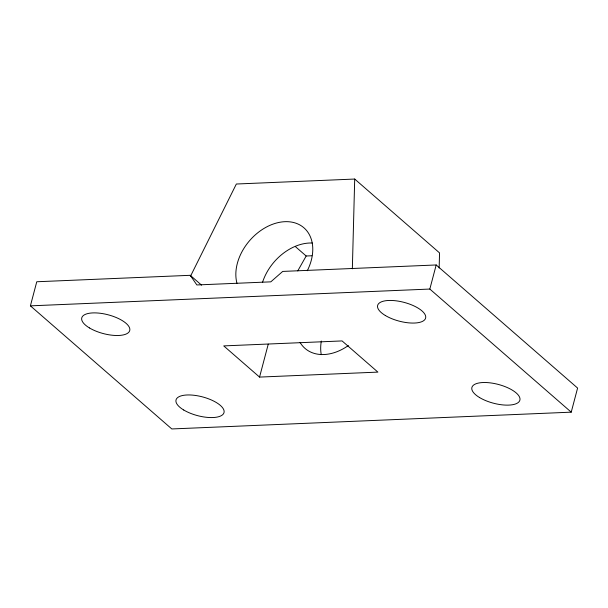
<?xml version="1.0" encoding="UTF-8"?>
<svg xmlns="http://www.w3.org/2000/svg" width="608" height="608" viewBox="0 0 608 608"><rect width="100%" height="100%" fill="white"/><g stroke="black" fill="none" stroke-linecap="round" stroke-linejoin="round"><path stroke-width="0.91" d="M352.344 268.82L354.707 179.048L236.352 184.019L190.479 276.252M439.151 268.029L439.546 252.905L354.707 179.048M190.251 275.31L196.848 284.954L270.811 281.846L282.712 271.419L436.194 264.966L577.6 388.071L571.231 412.163L171.806 428.952L30.4 305.854L36.769 281.755L190.251 275.31L201.56 285.152M259.555 377.089L223.729 345.899L342.084 340.928L377.902 372.111L259.555 377.089L268.257 344.151M571.231 412.163L429.833 289.058L436.194 264.966M297.776 270.894L306.174 255.998L311.843 255.763M30.4 305.854L429.833 289.058M295.427 246.643L306.174 255.998M236.976 283.267A45.121 32.551 -49 0 1 279.999 222.232A45.121 32.551 -49 0 1 307.291 270.735M321.252 354.662A45.121 32.551 -49 0 1 321.328 341.065M348.376 345.534A45.121 32.551 -49 0 1 300.063 342.403M262.603 282.12A45.121 32.551 -49 0 1 312.292 243.025M385.328 315.499A24.814 9.698 14.8 0 0 425.167 319.132A24.814 9.698 14.8 0 0 394.364 300.633A24.814 9.698 14.8 0 0 385.328 315.499M479.598 397.571A24.814 9.698 14.8 0 0 519.437 401.196A24.814 9.698 14.8 0 0 488.634 382.698A24.814 9.698 14.8 0 0 479.598 397.571M89.452 327.94A24.814 9.698 14.8 0 0 129.291 331.565A24.814 9.698 14.8 0 0 98.488 313.074A24.814 9.698 14.8 0 0 89.452 327.94M183.722 410.005A24.814 9.698 14.8 0 0 223.562 413.638A24.814 9.698 14.8 0 0 192.759 395.139A24.814 9.698 14.8 0 0 183.722 410.005"/></g></svg>
